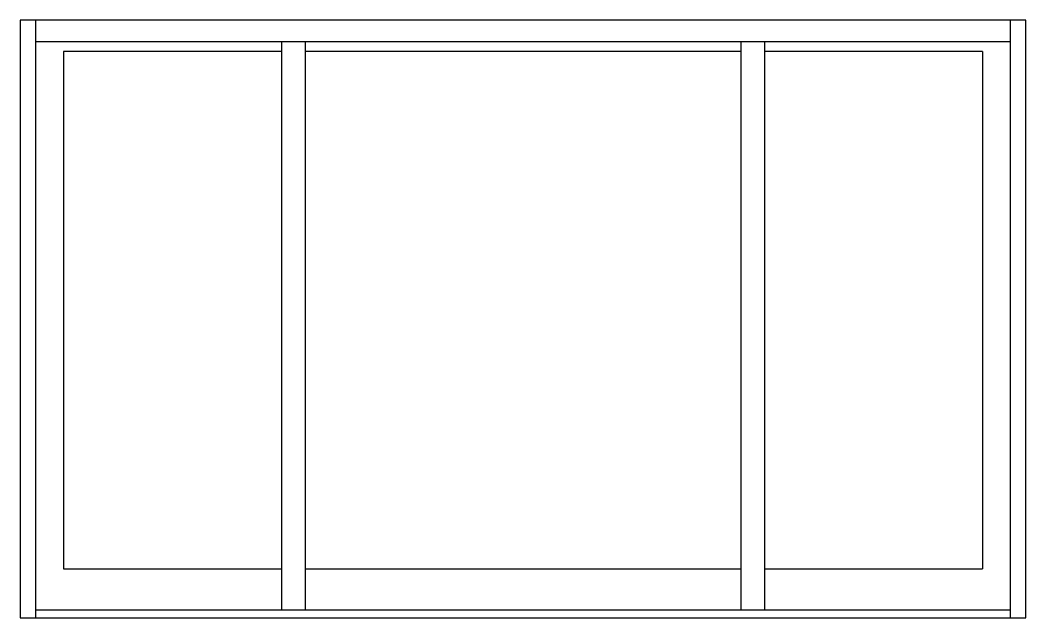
# Model space of a CAD drawing. Extents: x -152 to 44, y -63 to 29.
# Drawn here: x -152.2 to -63.4, y -62.9 to -10.1 of the extents above; entities that cross this region are included whole.
import ezdxf

# ---------------------------------------------------------------- set-up
doc = ezdxf.new("R2010")
doc.units = 0
doc.header["$LTSCALE"] = 0.25
doc.header["$MEASUREMENT"] = 0
doc.layers.add('ELEV_FRAME', color=1, linetype='CONTINUOUS')
doc.layers.add('ELEV_VENT', color=5, linetype='CONTINUOUS')

msp = doc.modelspace()

# ---------------------------------------------------------------- linework, layer by layer
at = {"layer": 'ELEV_FRAME', "color": 1}
for p, q in [((-63.425, -10.145), (-152.238, -10.145)), ((-152.238, -10.145), (-152.238, -62.872)), ((-150.893, -10.145), (-150.893, -62.872)), ((-64.77, -62.872), (-64.77, -10.145)), ((-63.425, -62.872), (-63.425, -10.145)), ((-64.77, -12.071), (-150.893, -12.071)), ((-150.893, -62.162), (-64.77, -62.162)), ((-152.238, -62.872), (-63.425, -62.872))]:
    msp.add_line(p, q, dxfattribs=at)
at = {"layer": 'ELEV_VENT', "color": 5}
for p, q in [((-129.17, -12.071), (-129.17, -62.162)), ((-127.055, -12.071), (-127.055, -62.162)), ((-88.607, -12.071), (-88.607, -62.162)), ((-86.493, -12.071), (-86.493, -62.162)), ((-129.17, -12.909), (-148.394, -12.909)), ((-148.394, -12.909), (-148.394, -58.547)), ((-88.607, -12.909), (-127.055, -12.909)), ((-67.269, -12.909), (-86.493, -12.909)), ((-67.269, -12.909), (-67.269, -58.547)), ((-148.394, -58.547), (-129.17, -58.547)), ((-127.055, -58.547), (-88.607, -58.547)), ((-86.493, -58.547), (-67.269, -58.547))]:
    msp.add_line(p, q, dxfattribs=at)

doc.saveas('drawing.dxf')
